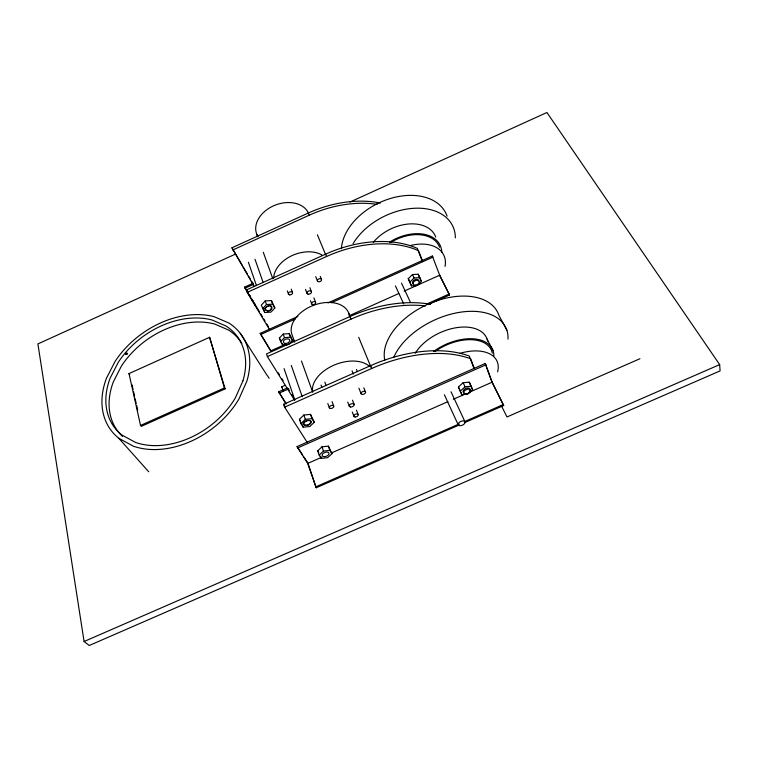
<?xml version="1.0" encoding="UTF-8"?>
<svg xmlns="http://www.w3.org/2000/svg" width="758" height="758" viewBox="0 0 758 758"><rect width="100%" height="100%" fill="white"/><g stroke="black" fill="none" stroke-linecap="round" stroke-linejoin="round"><path stroke-width="1.14" d="M265.224 300.954L261.283 305.142L264.76 312.523L270.928 312.135L274.879 307.966L271.411 300.575L265.224 300.954L266.475 304.536L262.514 308.743M287.642 344.757L282.706 345.117L280.612 341.602L279.37 338.04L283.217 334.07L289.158 333.653L291.214 337.196L292.484 340.74L288.627 344.682M280.612 341.602L284.477 337.632L290.428 337.206L292.484 340.74M408.287 278.688L412.475 274.538L418.208 274.235L419.856 277.636L421.382 281.445L417.184 285.558L411.461 285.889L408.287 278.688L411.461 285.889M409.907 282.099L414.105 277.959L419.856 277.636M299.429 419.307L303.844 415.033L310.524 414.389L314.248 422.291L309.823 426.527L303.172 427.19L300.898 423.599L299.429 419.307L300.566 421.107M300.898 423.599L305.332 419.326L312.031 418.672L314.248 422.291M317.697 450.849L321.989 446.813L328.385 446.13L331.947 453.682L327.636 457.68L321.269 458.382L319.165 455.075L317.697 450.849L318.748 452.507M319.165 455.075L323.476 451.038L329.891 450.356L331.947 453.682M458.429 386.959L463.129 382.724L469.278 382.174L471.239 386.22L472.651 389.868L467.951 394.065L461.821 394.643L458.429 386.959L461.821 394.643M460.352 391.014L465.071 386.788L471.239 386.22M254.167 286.477L231.957 247.79L308.307 213.036A93.679 63.862 -22.8 0 1 380.412 203.03M232.706 250.017L309.207 215.215A93.85 63.824 -22.8 0 1 377.086 204.376M234.838 254.394L37.9 343.924L84.081 641.514L89.255 645.494L720.1 370.889L719.655 364.617L546.925 112.506L349.988 202.035M254.773 303.579L255.531 305.806L244.607 287.111L253.21 283.217M244.976 288.211L253.589 284.316M269.393 329.36L247.184 292.38L246.378 289.982L325.589 254.167A96.891 63.151 -22.7 0 1 417.345 248.406L422.462 261.567M247.184 292.38L326.556 256.498A97.071 63.103 -22.7 0 1 418.463 250.661L422.718 261.624M129.002 373.58L209.606 337.282L225.107 388.882L141.291 426.337L140.533 425.446L129.002 373.58L129.751 374.509M284.648 344.663L270.644 350.935L260.184 333.368L297.837 316.446M327.968 302.916L432.335 256.024L432.903 257.151L331.663 302.631M260.581 334.562L295.042 319.08M291.1 341.773L294.331 340.323M349.239 315.726L398.765 293.536M404.147 291.129L439.678 275.211L432.335 256.024M430.516 304.346A101.619 61.701 -22.5 0 0 349.95 316.55L266.513 353.92L267.394 356.573L294.53 400.148M267.394 356.573L351.011 319.137A101.818 61.625 -22.5 0 1 425.428 305.919M140.533 425.446L224.444 387.935L225.107 388.882M426.432 304.166L449.115 294.028L439.678 275.211M428.99 304.195L449.494 295.033L449.115 294.028M283.246 391.223L281.758 386.817L284.999 385.367M286.05 404.005L278.679 391.82L287.32 387.973M279.115 393.127L288.845 388.788M307.303 442.52L284.62 407.16L283.663 404.298L370.52 365.688A105.409 60.28 -22.4 0 1 469.335 356.089L473.873 368.161M284.62 407.16L371.676 368.483A105.627 60.185 -22.4 0 1 470.661 358.78L474.375 368.653M459.263 424.992L316.209 487.764L307.71 463.413L297.07 446.585L485.243 363.48L492.16 382.184L503.691 405.502L464.673 422.623M297.543 447.997L485.916 364.825M307.71 463.413L321.733 457.235M331.445 452.962L447.931 401.655M453.322 399.286L466.274 393.582M468.425 392.635L492.16 382.184M315.641 486.911L459.121 423.949M464.512 421.581L503.35 404.545M639.951 358.724L506.988 416.966L501.209 405.388M84.081 641.514L719.655 364.617M266.475 304.536L272.672 304.157L274.879 307.966M118.779 438.257L133.256 446.159A80.793 59.086 -36.3 0 0 238.922 399.03L246.919 380.999A80.793 59.086 -36.3 0 0 228.821 322.984L214.078 316.664A80.793 59.086 -36.3 0 0 115.14 361.339L106.499 378.119A80.793 59.086 -36.3 0 0 118.779 438.257L148.72 471.77M297.07 446.585L302.755 455.207M304.015 457.131L307.18 461.916M283.663 404.298L285.548 407.245M240.22 333.264L266.532 374.509A76.795 58.262 -37 0 1 269.175 378.327M278.679 391.82L285.652 402.782M281.758 386.817L282.327 387.717M278.224 372.765L279.456 374.746M281.929 378.706L283.16 380.696M288.097 388.627L289.329 390.607M291.792 394.577L293.024 396.557M260.184 333.368L270.814 350.67M246.378 289.982L248.179 292.986L244.607 287.111M249.382 294.985L250.585 296.984M252.386 299.988L253.579 301.987M255.38 304.991L259.577 311.993M260.78 313.992L262.581 316.996M263.784 318.995L264.978 320.994M266.778 323.998L268.578 326.992M249.306 294.947L250.481 296.909M251.656 298.87L254.603 303.769M279.37 338.04L280.943 340.683M231.957 247.79L242.086 265.016M243.28 267.043L247.449 274.131M248.643 276.158L250.434 279.2M251.618 281.227L252.812 283.255M506.875 330.299L498.897 315.328A61.559 37.464 -25.2 0 0 432.164 302.461A61.559 37.464 -25.2 0 0 384.789 360.277M487.1 339.091L493.022 350.622M439.498 275.097L449.494 295.033M503.691 405.502L491.838 381.824L485.243 363.48M419.733 278.044L421.382 281.445M471.192 386.836L472.651 389.868M412.475 274.538L414.105 277.959M463.129 382.724L465.071 386.788M401.494 283.151L410.419 302.29M451.029 391.791L464.995 421.818A3.714 2.056 -24.1 0 1 460.57 425.693A3.714 2.056 -24.1 0 1 459.206 422.405A3.714 2.056 -24.1 0 1 464.995 421.818M395.411 285.88L403.739 303.986M444.377 394.729L458.192 424.802M325.589 254.167L326.556 256.498M317.394 234.762L325.476 254.318M308.307 213.036L309.207 215.215M370.52 365.688L371.676 368.483M348.756 313.225L350.566 317.611M358.686 337.31L370.861 366.872M349.95 316.55L351.011 319.137M320.246 276.367L321.534 279.569A2.16 1.469 -21.8 0 1 318.739 281.805A2.16 1.469 -21.8 0 1 318.171 279.304A2.16 1.469 -21.8 0 1 321.534 279.569M356.478 369.44L357.34 371.6M363.821 387.802L365.555 392.123A2.359 1.412 -21.7 0 1 362.447 394.435A2.359 1.412 -21.7 0 1 361.945 392.009A2.359 1.412 -21.7 0 1 365.555 392.123M418.208 274.235L419.354 277.096M315.726 276.594L317.431 280.886M352.082 370.87L353.361 374.111M358.932 388.181L361.073 393.591M469.278 382.174L470.709 385.831M313.897 297.875L315.593 302.243M309.88 287.708L311.405 291.631M352.508 400.205L354.128 404.365M356.478 410.182L358.164 414.531M310.477 300.699L311.737 303.977M305.512 289.423L307.028 293.346M352.271 412.039L353.939 416.398M347.742 402.072L349.334 406.241M291.243 289.139L292.465 292.408M324.831 382.117L326.044 385.367M332.089 401.636L333.709 405.975M287.339 290.901L288.542 294.18M321.022 385.083L321.818 387.253M327.816 403.54L329.408 407.88M256.896 234.544L257.701 236.761M263.272 252.243L272.842 278.792M294.673 342.095L292.266 335.406A30.348 19.831 -21.1 0 1 315.195 304.725A30.348 19.831 -21.1 0 1 349.476 316.276M301.485 361.035L312.703 392.237M289.158 333.653L290.428 337.206M328.385 446.13L329.891 450.356M271.411 300.575L272.672 304.157M283.217 334.07L284.477 337.632M321.989 446.813L323.476 451.038M310.524 414.389L312.031 418.672M255.001 259.274L263.13 282.431M291.28 365.422L302.224 396.652M282.08 343.346L282.706 345.117M320.539 456.278L321.269 458.382M303.844 415.033L305.332 419.326M248.397 262.268L256.394 285.472M263.841 309.832L264.76 312.523M284.079 368.644L294.843 399.93M302.442 425.049L303.172 427.19M307.805 462.873L316.209 487.764M209.606 337.282L224.444 387.935M132.063 384.875L133.086 389.479M133.597 391.782L134.621 396.396M135.132 398.699L136.165 403.303M136.677 405.606L137.7 410.211M413.413 283.975A3.354 2.189 -25.7 0 1 414.436 279.939A3.354 2.189 -25.7 0 1 418.814 280.972M257.881 236.43A27.932 20.286 -21.1 0 1 273.202 205.987A27.932 20.286 -21.1 0 1 308.468 213.131M273.676 278.063A29.136 20.115 -21.1 0 1 291.498 255.853A29.136 20.115 -21.1 0 1 321.894 254.925M353.067 243.706A57.305 38.611 -26 0 1 413.944 208.289A57.305 38.611 -26 0 1 455.359 237.851M341.384 248.709A56.67 38.734 -26.1 0 1 389.868 198.653A56.67 38.734 -26.1 0 1 447.097 216.163M373.315 242.295A37.474 25.241 -26 0 1 408.562 224.008A37.474 25.241 -26 0 1 435.727 237.017M389.498 242.162A37.786 25.175 -25.9 0 1 441.8 252.234M390.986 242.276A36.536 24.341 -25.9 0 1 439.593 247.26M410.542 245.507A36.829 24.275 -25.8 0 1 445.041 266.428M464.01 392.682A3.657 2.085 -24.8 0 1 463.962 389.697A3.657 2.085 -24.8 0 1 468.586 388.058A3.657 2.085 -24.8 0 1 469.42 390.768M312.628 391.535A31.789 19.414 -21.1 0 1 333.359 365.432A31.789 19.414 -21.1 0 1 369.146 366.152M393.743 357.369A62.308 37.208 -25.1 0 1 459.642 312.324A62.308 37.208 -25.1 0 1 507.993 339.129M415.27 353.219A40.742 24.322 -25.1 0 1 455.965 327.759A40.742 24.322 -25.1 0 1 487.659 341.157M433.481 351.56A41.112 24.18 -25 0 1 473.456 338.817A41.112 24.18 -25 0 1 493.865 355.957M435.158 351.428A39.757 23.384 -25 0 1 492.312 353.162M459.841 353.389A40.108 23.252 -24.9 0 1 497.608 371.846M122.512 436.437A76.037 55.808 -36.4 0 1 113.283 381.985L121.384 366.123A76.037 55.808 -36.4 0 1 214.694 324.036L228.584 330.062A76.037 55.808 -36.4 0 1 241.849 343.478M264.637 308.563C271.402 317.564 275.561 298.112 264.637 308.563M303.191 423.334L303.295 424.518C305.645 426.546 310.401 424.745 310.998 421.742L310.818 421.192C308.544 419.212 304.46 420.851 303.191 423.334M242.911 380.914L235.331 397.941A76.406 55.874 -36.3 0 1 135.568 442.445L121.867 435.016A76.406 55.874 -36.3 0 1 110.118 378.195L118.276 362.286A76.406 55.874 -36.3 0 1 212.013 319.98L225.95 325.987A76.406 55.874 -36.3 0 1 242.911 380.914M285.197 343.45A3.326 2.16 -19.4 0 0 289.755 340.351A3.326 2.16 -19.4 0 0 284.714 339.698A3.326 2.16 -19.4 0 0 285.197 343.45M415.261 285.16A3.354 2.189 -25.7 0 0 419.155 281.351A3.354 2.189 -25.7 0 0 413.849 281.644A3.354 2.189 -25.7 0 0 415.261 285.16M267.328 310.771A3.439 2.321 -19 0 0 272.027 307.521A3.439 2.321 -19 0 0 266.759 306.753A3.439 2.321 -19 0 0 267.328 310.771M312.77 304.612A2.122 1.412 -21.1 0 0 315.707 302.603A2.122 1.412 -21.1 0 0 312.523 302.12A2.122 1.412 -21.1 0 0 312.77 304.612M289.622 294.834A2.16 1.469 -20.2 0 0 292.579 292.768A2.16 1.469 -20.2 0 0 289.3 292.275A2.16 1.469 -20.2 0 0 289.622 294.834M308.08 294.142A2.35 1.592 -21.1 0 0 311.481 292.038A2.35 1.592 -21.1 0 0 308.08 291.28A2.35 1.592 -21.1 0 0 308.08 294.142M324.017 456.648A3.619 2.056 -19.7 0 0 329.038 453.436A3.619 2.056 -19.7 0 0 323.647 453.038A3.619 2.056 -19.7 0 0 324.017 456.648M466.018 393.98A3.657 2.085 -24.8 0 0 470.386 390.086A3.657 2.085 -24.8 0 0 464.701 390.607A3.657 2.085 -24.8 0 0 466.018 393.98M306.005 425.371A3.762 2.227 -19.4 0 0 311.197 421.979A3.762 2.227 -19.4 0 0 305.55 421.467A3.762 2.227 -19.4 0 0 306.005 425.371M355.028 416.966A2.312 1.355 -21.1 0 0 358.259 414.872A2.312 1.355 -21.1 0 0 354.867 414.55A2.312 1.355 -21.1 0 0 355.028 416.966M330.545 408.467A2.359 1.412 -20.4 0 0 333.814 406.326A2.359 1.412 -20.4 0 0 330.308 405.985A2.359 1.412 -20.4 0 0 330.545 408.467M350.442 406.97A2.568 1.525 -21.1 0 0 354.194 404.763A2.568 1.525 -21.1 0 0 350.566 404.175A2.568 1.525 -21.1 0 0 350.442 406.97M126.046 354.422A0.976 0.644 -12.1 0 0 127.533 353.74A0.976 0.644 -12.1 0 0 126.16 353.275A0.976 0.644 -12.1 0 0 126.046 354.422"/></g></svg>
